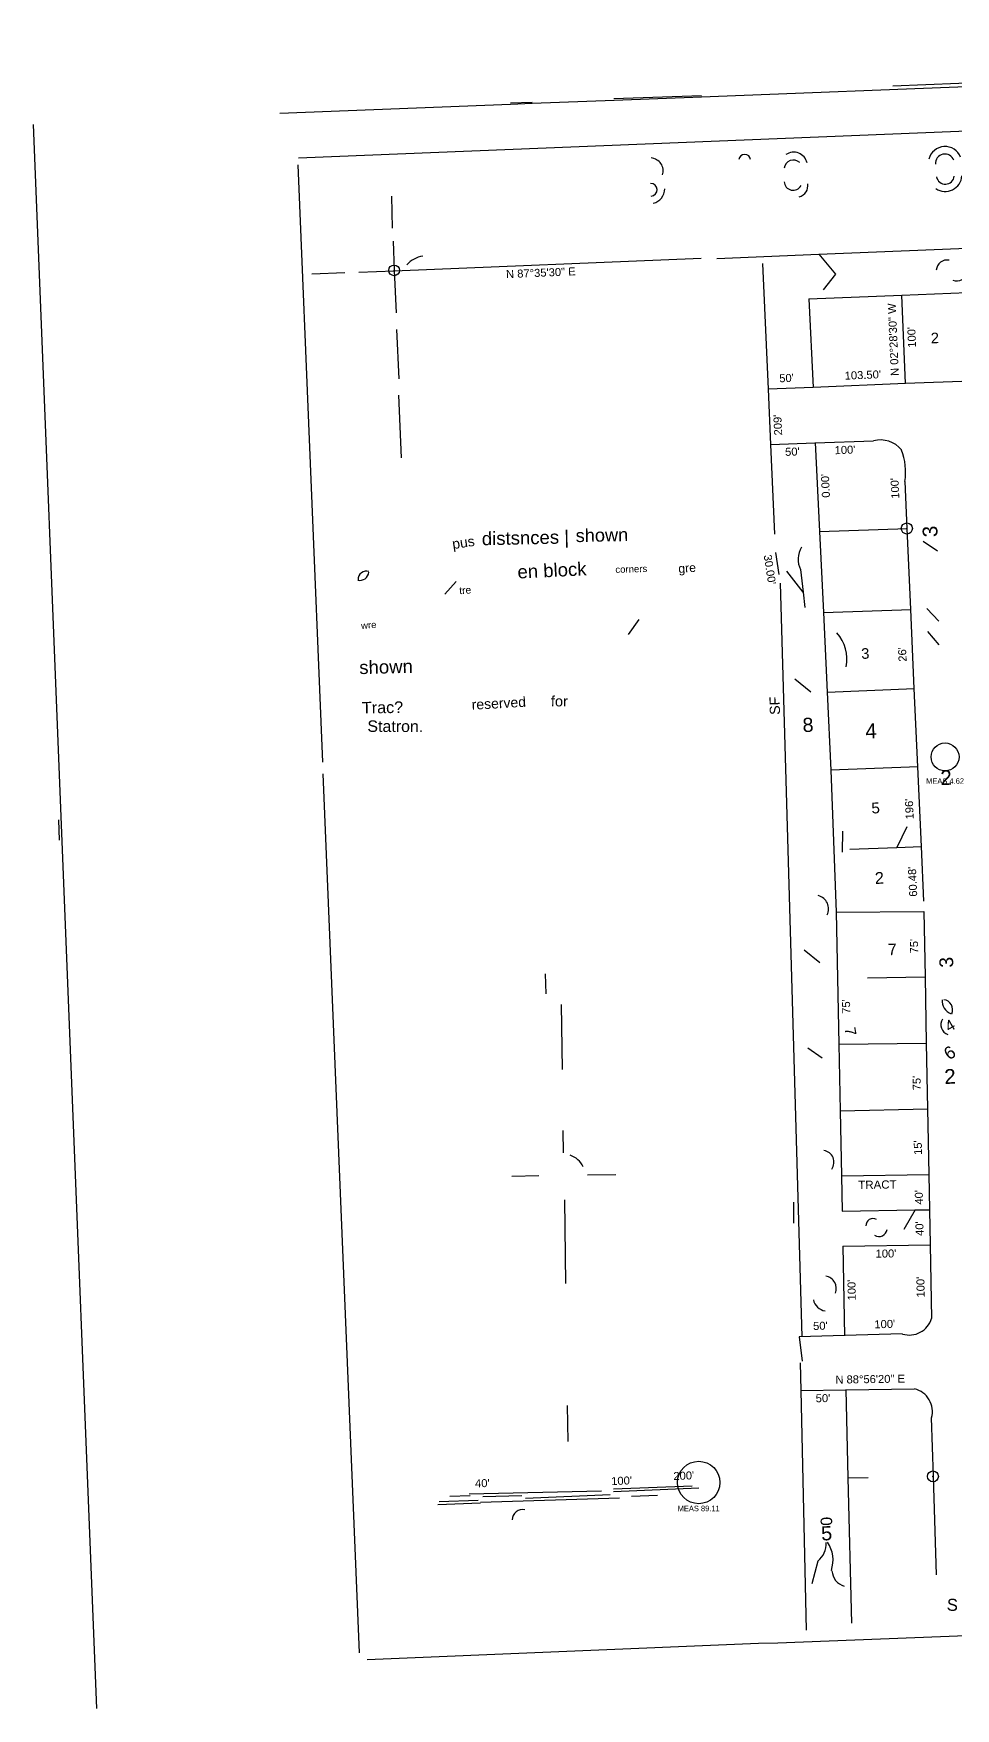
# Model space of a CAD drawing. Header units: feet. Extents: x 161 to 2822, y -55 to 1843.
# Drawn here: x 161 to 1204, y -55 to 1839 of the extents above; entities that cross this region are included whole.
import ezdxf
from ezdxf.enums import TextEntityAlignment as Align

# ---------------------------------------------------------------- set-up
doc = ezdxf.new("R2010")
doc.units = ezdxf.units.FT
doc.header["$MEASUREMENT"] = 0
for name, color, linetype in [('PLAT-CURVE', 4, 'CONTINUOUS'), ('PLAT-LINE', 7, 'CONTINUOUS'), ('PLAT-MON', 1, 'CONTINUOUS'), ('PLAT-QA', 1, 'CONTINUOUS'), ('PLAT-TEXT-AREA', 5, 'CONTINUOUS'), ('PLAT-TEXT-BRG', 3, 'CONTINUOUS'), ('PLAT-TEXT-DIST', 2, 'CONTINUOUS'), ('PLAT-TEXT-LOTNO', 5, 'CONTINUOUS'), ('PLAT-TEXT-MISC', 9, 'CONTINUOUS')]:
    doc.layers.add(name, color=color, linetype=linetype)
doc.styles.add('PLAT', font='arial.ttf')

msp = doc.modelspace()

# ---------------------------------------------------------------- linework, layer by layer
at = {"layer": 'PLAT-CURVE'}
for centre, radius, start, end in [((1020.6, 1689.6), 15.6, 13.0076, 124.1188), ((1191.8, 1692.8), 18.8, 21.1657, 166.1994), ((858.3, 1683.9), 14.8, -17.2741, 85.9122), ((965.3, 1696.1), 6.62, 5.8788, 173.4859), ((1020.2, 1685.8), 10.5, 46.2089, 173.2286), ((1191.6, 1692.3), 10.8, 20.0989, -176.8766), ((858.9, 1662.7), 7.23, -84.9439, 90.0003), ((1020.1, 1672.2), 10.1, -177.8265, -28.4749), ((1023.7, 1667.4), 13, -75.5869, 9.2412), ((1191.9, 1679.8), 19, -123.689, -4.0944), ((1192.1, 1679.2), 10.2, -168.6596, -6.7234), ((858.4, 1663.5), 16.4, -77.6285, 1.4048), ((606.5, 1556.2), 31.9, 99.6128, 136.9706), ((1193.8, 1571.3), 11.9, 77.3533, 177.4852), ((1205.2, 1571.4), 11.9, -113.7985, -7.6145), ((1118.9, 1349.6), 30.1, 38.6447, 105.3999), ((1077.3, 1343.2), 69.9, -8.4822, 21.0597), ((1054.9, 1244.5), 29.1, 151.4501, -156.8022), ((530, 1230.9), 10.1, -102.4898, -4.031), ((537.3, 1222.3), 9.09, 70.3192, -176.0742), ((1035.2, 1131.6), 45.5, -10.593, 40.8932), ((1044.9, 849.5), 15.2, -27.4351, 76.5208), ((1103.6, 807.8), 18.2, 96.9703, 96.9703), ((1203.9, 745.2), 15.4, 174.7415, -109.8182), ((1189, 735.3), 11.4, -24.4918, 83.2452), ((1198.7, 718.2), 11.6, 146.3084, -108.6144), ((760.3, 547.6), 24.3, 24.1147, 71.7722), ((1052.9, 562.8), 13.3, -35.6295, 81.7035), ((760.1, 547.4), 12.6, 97.9704, 97.9704), ((760, 547.7), 6.45, 96.8303, 96.8303), ((1110.3, 490.9), 8.09, 60.9369, -178.7184), ((1117, 488.1), 9.33, -121.2514, -8.5016), ((1054.6, 419.9), 14.2, -21.5962, 80.4193), ((1058.7, 410.6), 16.2, -167.7505, -98.9265), ((1151.4, 393.5), 26.2, -107.0295, -16.5874), ((1150.9, 280.6), 26.6, -15.4072, 76.2063), ((714.1, 158.1), 11.8, 78.0503, 179.0839), ((1028.6, 112.5), 36.5, -18.5453, 34.1799), ((1031.1, 131.8), 26.4, -50.0701, 1.665), ((1083.2, 101.7), 19.3, -176.7959, -106.3669)]:
    msp.add_arc(centre, radius, start, end, dxfattribs=at)
at = {"layer": 'PLAT-LINE'}
for p, q in [((916.5, 1768), (2749.4, 1839.5)), ((1132.6, 1780.3), (2056.3, 1816.9)), ((460.6, 1698.9), (2702.4, 1789.2)), ((725.1, 1760.5), (817.5, 1764.1)), ((817.4, 1765.8), (916.4, 1769.5)), ((817.5, 1764.1), (916.5, 1768)), ((439.7, 1749.4), (700.5, 1759.5)), ((700.5, 1761.1), (725.1, 1761.7)), ((700.5, 1759.5), (725.1, 1760.5)), ((232.6, -55.1), (161.1, 1736.7)), ((488.3, 1015.2), (460.2, 1690.9)), ((567, 1619.1), (566.1, 1655.3)), ((1049, 1589.7), (2528.7, 1650.9)), ((567.6, 1604.5), (569, 1571.5)), ((568.8, 1571.1), (916.2, 1585.5)), ((933.9, 1584.9), (1049, 1589.7)), ((985.5, 1579.2), (991.8, 1437.2)), ((1049, 1589.7), (1068.1, 1567.2)), ((513.2, 1568.8), (475.7, 1567.1)), ((528.8, 1569.4), (568.8, 1571.1)), ((569, 1571.5), (571, 1523.4)), ((1068.1, 1567.2), (1053.9, 1549.6)), ((1037.9, 1539.2), (1142.9, 1543.6)), ((1037.9, 1539.2), (1042.5, 1439.2)), ((1142.9, 1543.6), (1216.8, 1546.6)), ((1147.2, 1443.4), (1142.9, 1543.6)), ((571.6, 1504.8), (574, 1449)), ((1147.2, 1443.4), (1042.5, 1439.2)), ((1221.2, 1446.4), (1147.2, 1443.4)), ((577.3, 1359.6), (574.2, 1430.4)), ((1042.5, 1439.2), (991.8, 1437.2)), ((991.8, 1437.2), (994.6, 1374.7)), ((994.6, 1374.7), (1045.1, 1376.4)), ((994.6, 1374.7), (999.1, 1273)), ((1045.1, 1376.4), (1110.9, 1378.6)), ((1045.1, 1376.7), (1049.9, 1276.2)), ((1148.9, 1279.5), (1146.5, 1332.9)), ((1049.9, 1276.2), (1149.5, 1279.5)), ((1049.9, 1276.2), (1054.2, 1184.5)), ((1153, 1187.8), (1148.9, 1279.5)), ((999.9, 1252.3), (1003.7, 1227.7)), ((1167.2, 1265.4), (1183.3, 1254.2)), ((1028.2, 1233.1), (1031.2, 1207.7)), ((638.8, 1219.8), (626.1, 1205.2)), ((1005.4, 1217.9), (1029.7, 365.4)), ((1012.4, 1231.2), (1031, 1207.7)), ((1031.2, 1207.7), (1033.2, 1190.3)), ((845.5, 1176.7), (833.3, 1159.7)), ((1054.2, 1184.5), (1153.5, 1187.8)), ((1054.2, 1184.5), (1058.4, 1094.6)), ((1157, 1098.5), (1153, 1187.8)), ((1171.2, 1188.9), (1184.9, 1174.9)), ((1171.8, 1162.9), (1184.6, 1147.9)), ((1021.8, 1109.4), (1039.9, 1095)), ((1058.4, 1094.6), (1157.4, 1098.6)), ((1058.4, 1094.6), (1062.6, 1006.1)), ((1161, 1010.1), (1157, 1098.5)), ((1161.2, 1010.1), (1062.6, 1006.1)), ((1062.6, 1006.1), (1068.8, 845.5)), ((1165.1, 919.8), (1161, 1010.1)), ((488.3, 1002.2), (529.3, 7.9)), ((189.3, 950.1), (189.9, 927.2)), ((1075.8, 913.6), (1076.1, 937.2)), ((1148.7, 942.3), (1137.4, 918.8)), ((1084.1, 916.9), (1137.4, 918.8)), ((1137.4, 918.8), (1165.2, 919.8)), ((1167.9, 858), (1165.1, 919.8)), ((1068.8, 845.5), (1167.8, 846.3)), ((1068.8, 845.5), (1071.7, 696.2)), ((1167.8, 846.3), (1169.2, 772.4)), ((1032.3, 802.9), (1050.3, 788.5)), ((740.6, 753.4), (739.9, 776)), ((1104.1, 771.2), (1169.3, 772.4)), ((1169.2, 772.4), (1170.6, 697.4)), ((757.9, 741.2), (758.8, 667.6)), ((1036.6, 692.3), (1053, 680.8)), ((1071.7, 696.2), (1170.8, 697.4)), ((1071.7, 696.2), (1073.2, 621)), ((1170.6, 697.4), (1172, 623)), ((1073.2, 621), (1172.3, 623)), ((1073.2, 621), (1074.6, 547.3)), ((1172, 623), (1173.4, 548.8)), ((759.6, 598.8), (760.1, 573.2)), ((701.9, 547.1), (732.5, 547.9)), ((787.4, 548.5), (819.4, 548.9)), ((1074.6, 547.3), (1173.8, 548.8)), ((1074.6, 547.3), (1075.4, 507.4)), ((1173.4, 548.8), (1174.2, 509.1)), ((761.3, 520.3), (762.5, 425.5)), ((1020.7, 493.7), (1020.8, 517.7)), ((1075.4, 507.4), (1157.9, 508.8)), ((1157.9, 508.8), (1145.3, 486.7)), ((1157.9, 508.8), (1174.7, 509.1)), ((1174.2, 509.1), (1174.9, 469.3)), ((1076.1, 467.7), (1175.5, 469.3)), ((1076.1, 467.7), (1078.1, 366.3)), ((1174.9, 469.3), (1176.5, 386.1)), ((1078.1, 366.7), (1027, 365.3)), ((1027, 365.3), (1030.4, 337.8)), ((1143.8, 368.5), (1078.1, 366.7)), ((1028.1, 336), (1028.8, 304.6)), ((1028.8, 304.6), (1079.5, 305.3)), ((1028.8, 304.6), (1034.9, 33.4)), ((1079.5, 305.3), (1157.2, 306.4)), ((1079.5, 305.6), (1081.9, 205.9)), ((764.4, 287.5), (765.1, 246.9)), ((1178.6, 207.4), (1176.5, 273.5)), ((653.8, 187.7), (803.5, 191)), ((816.7, 193.3), (905.7, 196.8)), ((816.8, 190.4), (913.5, 194.5)), ((1081.9, 205.9), (1105, 206.2)), ((1081.9, 205.9), (1085.9, 41.3)), ((1182.1, 96.1), (1178.6, 207.4)), ((618.1, 175.6), (666.6, 177.5)), ((619.9, 179.1), (663.8, 180.7)), ((632, 185.2), (654.9, 185.9)), ((666.6, 178.4), (823.8, 183.2)), ((669, 184.6), (713.2, 185.9)), ((717.3, 182.9), (813.3, 186.8)), ((837.3, 185.2), (866.6, 186.1)), ((1048.1, 111.6), (1041.2, 85.7)), ((1002.7, 19.3), (2771.3, 88.1)), ((980.8, 18.9), (1002.7, 19)), ((538.3, 0.4), (980.8, 18.7))]:
    msp.add_line(p, q, dxfattribs=at)
at = {"layer": 'PLAT-MON'}
for centre, radius in [((568.8, 1571.5), 6.04), ((1148.6, 1279.6), 6.29), ((1178.1, 207.4), 6.14)]:
    msp.add_circle(centre, radius, dxfattribs=at)
for p in [(568.8, 1571.5), (1148.6, 1279.6), (1178.1, 207.4)]:
    msp.add_point(p, dxfattribs=at)
at = {"layer": 'PLAT-QA'}
for centre, radius in [((1191.8, 1021.2), 15.8), ((913.2, 200.5), 24)]:
    msp.add_circle(centre, radius, dxfattribs=at)

# ---------------------------------------------------------------- texts
for s, p in [('MEAS 4.62', (1191.8, 997.1)), ('MEAS 89.11', (913.2, 174.3))]:
    msp.add_text(s, height=6.34, dxfattribs=at).set_placement(p, align=Align.TOP_CENTER)
at = {"layer": 'PLAT-TEXT-AREA', "style": 'PLAT'}
for s, height, rotation, p in [('Trac?', 13.08, 0.8709, (555.7, 1077.2)), ('SF', 11.5, 91.6314, (999.2, 1079))]:
    msp.add_text(s, height=height, rotation=rotation, dxfattribs=at).set_placement(p, align=Align.MIDDLE_CENTER)
at = {"layer": 'PLAT-TEXT-BRG', "style": 'PLAT'}
msp.add_text('N 87%%d35\'30" E', height=9.05, rotation=2.3757, dxfattribs=at).set_placement((734.5, 1573.4), align=Align.TOP_CENTER)
for s, rotation, p in [('N 02%%d28\'30" W', 92.493, (1140.5, 1493.5)), ('N 88%%d56\'20" E', 0.8391, (1107.2, 310.2))]:
    msp.add_text(s, height=9.05, rotation=rotation, dxfattribs=at).set_placement(p, align=Align.BOTTOM_CENTER)
at = {"layer": 'PLAT-TEXT-DIST', "style": 'PLAT'}
for s, rotation, p in [("100'", 92.493, (1149.5, 1495.6)), ("209'", 92.5467, (998.1, 1396.4)), ("50'", 1.9175, (1019, 1371)), ("100'", 1.9175, (1078.5, 1373)), ("0.00'", 92.691, (1052, 1327.7)), ("30.00'", 278.7619, (998.2, 1233.8)), ("75'", 91.1106, (1075.4, 738.8)), ("100'", 0.8759, (1124.9, 464)), ("100'", 91.1465, (1081.6, 418.1)), ("50'", 0.8391, (1053.7, 300.4))]:
    msp.add_text(s, height=9.05, rotation=rotation, dxfattribs=at).set_placement(p, align=Align.TOP_CENTER)
for s, rotation, p in [("50'", 2.3172, (1012.8, 1442.5)), ("103.50'", 2.3172, (1099.1, 1446)), ("100'", 92.5779, (1142.3, 1325.3)), ("26'", 92.5779, (1150.7, 1137.5)), ("196'", 92.5779, (1158.6, 962.6)), ("60.48'", 92.5779, (1162.3, 880.4)), ("75'", 91.0832, (1164, 807.3)), ("75'", 91.0832, (1167, 652.4)), ("15'", 91.0832, (1168.3, 579.4)), ("40'", 91.0832, (1169.4, 523.2)), ("40'", 91.0832, (1170.1, 487.8)), ("100'", 91.0832, (1171.3, 421.6)), ("50'", 1.5462, (1051, 370.5)), ("100'", 1.5462, (1123.8, 372.5)), ("200'", 2.2227, (896.6, 201)), ("40'", 1.2875, (668.7, 192.5)), ("100'", 2.4361, (826.3, 195.3))]:
    msp.add_text(s, height=9.05, rotation=rotation, dxfattribs=at).set_placement(p, align=Align.BOTTOM_CENTER)
at = {"layer": 'PLAT-TEXT-LOTNO', "style": 'PLAT'}
for s, height, rotation, p in [('2', 12, 2.5186, (1180.3, 1495.1)), ('3', 16.7, 92.5186, (1174.8, 1276.2)), ('3', 12, 2.5186, (1101.6, 1138.2)), ('8', 16, 2.5186, (1036.8, 1057.5)), ('4', 16.7, 2.5186, (1108.1, 1050.6)), ('2', 16.6, 2.5186, (1193, 997.8)), ('5', 12.3, 2.5186, (1113.3, 963.5)), ('2', 13.3, 2.5186, (1117.5, 884.3)), ('7', 13, 2.5186, (1132.2, 803.5)), ('3', 15.6, 92.5186, (1193.2, 788.9)), ('4', 12.6, 30.2261, (1197.3, 717.4)), ('7', 12.3, 279.8678, (1084.9, 710.7)), ('6', 14.2, 32.9412, (1197, 686.7)), ('2', 16.7, 2.5186, (1197.4, 659.8)), ('0', 13, 92.5186, (1057.6, 156.6)), ('5', 16, 2.5186, (1057.9, 143.1))]:
    msp.add_text(s, height=height, rotation=rotation, dxfattribs=at).set_placement(p, align=Align.MIDDLE_CENTER)
at = {"layer": 'PLAT-TEXT-MISC', "style": 'PLAT'}
for s, height, rotation, p in [('distsnces |', 15.007, 1.2248, (717.3, 1269.1)), ('shown', 14.72, 1.1746, (803.8, 1272.1)), ('pus', 11.3, 8.6628, (647.1, 1263.7)), ('en block', 15.01, 2.7658, (747.3, 1232.3)), ('corners', 7.74, 1.8446, (837, 1233.7)), ('gre', 9.87, 4.2418, (900.1, 1234.9)), ('tre', 8.29, 4.3108, (649.2, 1209.8)), ('wre', 7.71, 4.7991, (540.1, 1170.3)), ('shown', 15.01, 1.3923, (559.7, 1123.1)), ('reserved', 11.31, 3.1893, (687.2, 1081.9)), ('for', 11.76, 359.5354, (755.7, 1084.2)), ('Statron.', 12.92, 359.7996, (570.2, 1055.9)), ('TRACT', 9.33, 0.8871, (1115.3, 537.4)), ('S ee', 13.61, 357.6695, (1213.3, 61.6))]:
    msp.add_text(s, height=height, rotation=rotation, dxfattribs=at).set_placement(p, align=Align.MIDDLE_CENTER)

doc.saveas('drawing.dxf')
